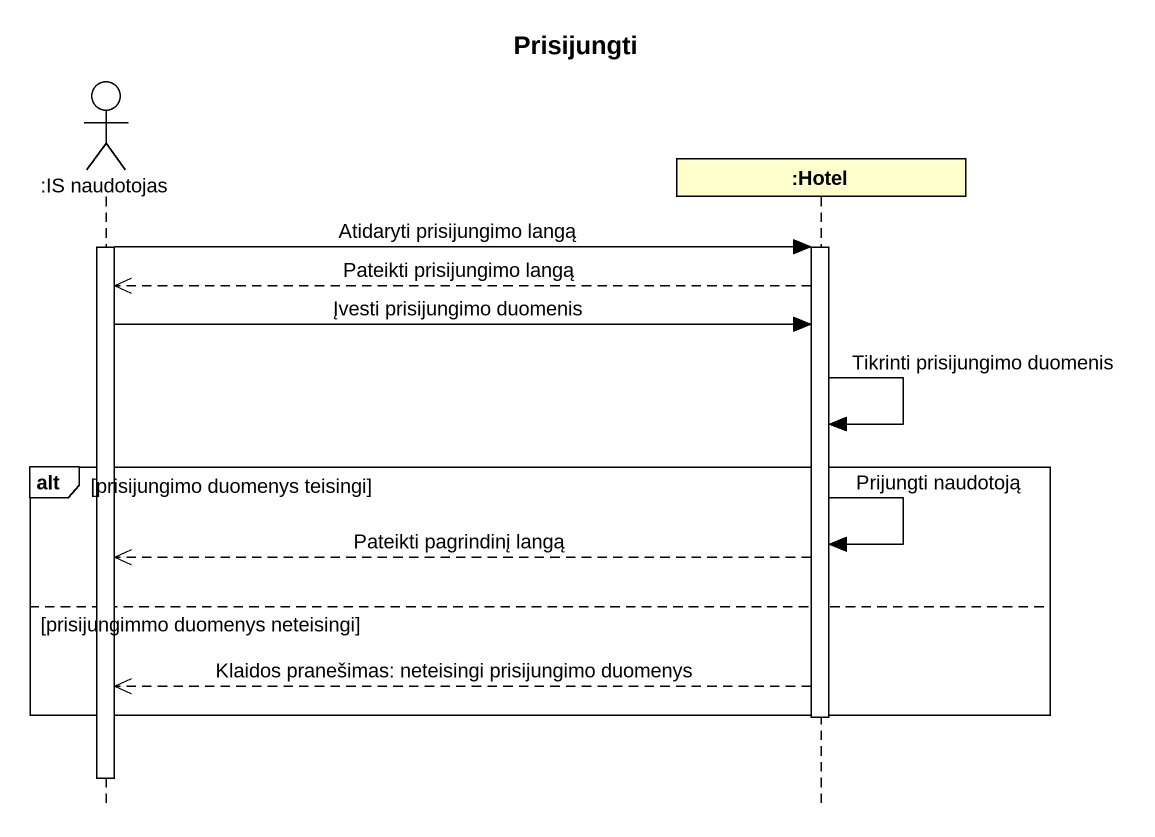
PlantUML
@startuml
title Prisijungti
hide footbox
actor ":IS naudotojas" as IS_naudotojas
participant ":Hotel" as Hotel

activate IS_naudotojas
IS_naudotojas -> Hotel : Atidaryti prisijungimo langą
activate Hotel
Hotel -->> IS_naudotojas : Pateikti prisijungimo langą
IS_naudotojas -> Hotel : Įvesti prisijungimo duomenis
Hotel -> Hotel : Tikrinti prisijungimo duomenis
alt prisijungimo duomenys teisingi
  Hotel -> Hotel : Prijungti naudotoją
  Hotel -->> IS_naudotojas : Pateikti pagrindinį langą
else prisijungimmo duomenys neteisingi
  Hotel -->> IS_naudotojas : Klaidos pranešimas: neteisingi prisijungimo duomenys
end
deactivate Hotel
deactivate IS_naudotojas
@enduml
